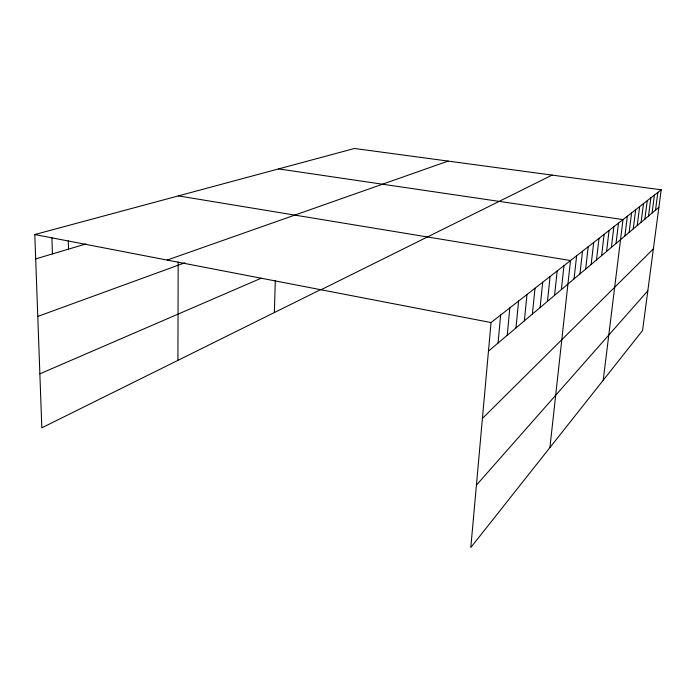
<?xml version="1.0" encoding="UTF-8"?>
<svg xmlns="http://www.w3.org/2000/svg" width="696" height="696" viewBox="0 0 696 696"><rect width="100%" height="100%" fill="white"/><g stroke="black" fill="none" stroke-linecap="round" stroke-linejoin="round"><path stroke-width="1.04" d="M177.915 360.363L178.176 261.992M274.372 312.556L275.311 280.375M661.2 189.799L491.028 322.553L470.809 547.526L642.565 330.53L661.2 189.799L354.49 148.474L34.8 234.543L41.83 427.814L320.839 289.519M498.058 343.058L500.642 315.053M507.227 335.315L509.82 307.893M515.988 327.92L518.59 301.046M524.366 320.847L526.976 294.504M532.397 314.07L535.007 288.24M540.096 307.571L542.706 282.237M547.474 301.342L550.084 276.477M554.564 295.356L557.165 270.953M561.376 289.606L563.977 265.646M549.918 447.58L570.52 260.539L178.35 195.898M574.052 278.905L576.636 255.771M579.959 273.92L582.526 251.169M585.649 269.108L588.216 246.732M591.148 264.471L593.705 242.452M596.463 259.982L599.004 238.319M601.596 255.65L604.128 234.317M606.564 251.456L609.078 230.454M611.375 247.402L613.872 226.722M616.021 243.47L618.509 223.103M603.223 380.242L622.998 219.597L278.591 168.911M624.895 235.979L627.357 216.204M629.132 232.403L631.577 212.906M633.238 228.932L635.665 209.714M637.231 225.574L639.641 206.616M641.103 222.302L643.495 203.606M644.861 219.127L647.237 200.683M648.515 216.038L650.882 197.847M652.065 213.046L654.414 195.089M655.519 210.122L657.851 192.409M476.412 485.164L647.828 290.78M482.406 418.453L653.379 248.89M488.453 351.158L658.886 207.286M321.065 289.762L552.111 175.096M39.863 373.83L261.139 278.226M37.775 316.419L184.727 262.827M167.136 260.078L448.128 161.089M35.687 258.895L86.026 243.913M34.8 234.543L491.028 322.553M51.904 237.614L52.417 253.918M68.295 240.581L68.521 249.125"/></g></svg>
